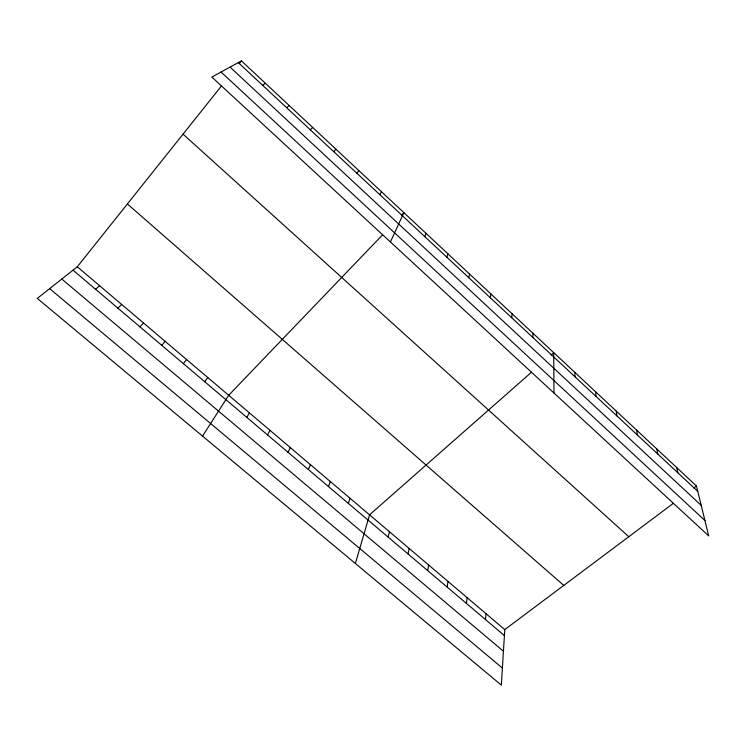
<?xml version="1.0" encoding="UTF-8"?>
<svg xmlns="http://www.w3.org/2000/svg" width="746" height="746" viewBox="0 0 746 746"><rect width="100%" height="100%" fill="white"/><g stroke="black" fill="none" stroke-linecap="round" stroke-linejoin="round"><path stroke-width="1.12" d="M532.858 337.472L533.026 333.331M673.368 503.308L504.781 629.615L501.321 685.098L37.3 298.419L77.295 266.779L221.459 85.967M485.506 619.581L486.038 613.706M511.737 317.759L512.101 313.777M466.418 603.411L467.108 597.639M447.143 587.083L447.982 581.414M490.374 297.822L490.943 294.008M427.663 570.578L428.67 565.02M468.758 277.661L469.542 274.015M407.987 553.914L409.162 548.459M388.106 537.073L389.459 531.73M446.91 257.267L447.898 253.789M355.394 563.491L369.55 514.833L531.469 372.254M348.335 503.382L350.023 498.263M424.8 236.641L426.003 233.339M328.445 486.532L330.31 481.534M308.35 469.504L310.401 464.627M390.428 241.974L403.866 212.657L401.507 215.118M288.049 452.309L290.278 447.553M267.544 434.937L269.959 430.302M379.807 194.659L381.467 191.731M246.823 417.387L249.425 412.883M202.539 436.121L228.686 395.277L382.623 234.794M356.914 173.296L358.807 170.554M204.73 381.728L207.733 377.485M183.357 363.628L186.556 359.516M239.298 63.587L241.443 60.902L696.456 486.019L708.7 535.908L211.845 77.052L241.443 60.902M333.76 151.68L335.887 149.144M161.751 345.323L165.164 341.36M139.922 326.832L143.54 323.009M310.317 129.813L312.686 127.473M117.859 308.145L121.691 304.461M551.154 354.928L553.718 352.662L553.98 393.03M95.563 289.252L99.61 285.718M286.604 107.676L289.224 105.54M693.687 488.098L696.456 486.019M262.601 85.286L265.473 83.356M49.665 288.637L502.384 668.043M61.797 279.041L503.438 651.23M77.295 266.779L504.781 629.615M73.024 270.155L504.408 635.592M127.389 203.947L563.771 585.414M183.04 134.149L628.794 536.71M221.058 72.026L704.914 520.494M230.048 67.121L701.203 505.359M238.31 62.617L697.762 491.353M676.734 467.602L677.872 472.796M656.797 448.971L657.767 454.025M636.646 430.144L637.429 435.049M616.261 411.093L616.858 415.858M595.644 391.837L596.063 396.452M574.802 372.366L575.026 376.823"/></g></svg>
